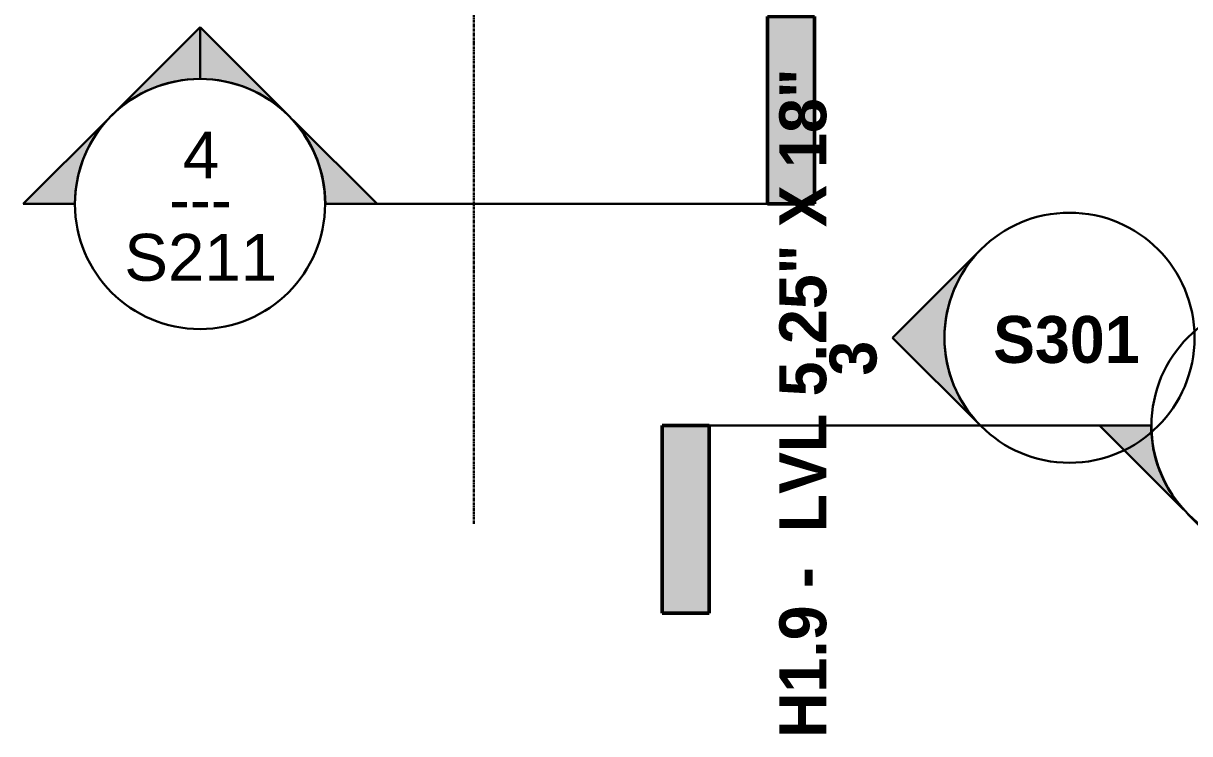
# Model space of a CAD drawing. Header units: inches. Extents: x -4126 to 627, y 9773 to 12338.
# Drawn here: x -981.1 to -757.2, y 11386.1 to 11522.5 of the extents above; entities that cross this region are included whole.
import ezdxf

# ---------------------------------------------------------------- set-up
doc = ezdxf.new("R2010")
doc.units = ezdxf.units.IN
doc.header["$MEASUREMENT"] = 0
doc.linetypes.add('Grid Line 1_2_', pattern=[0.875, 0.5, -0.125, 0.125, -0.125])
for name, color, linetype, lineweight in [('G-ANNO-SYMB', 111, 'Continuous', 30), ('S-BEAM-IDEN', 2, 'Continuous', 30), ('S-GRID', 1, 'Continuous', 9)]:
    doc.layers.add(name, color=color, linetype=linetype, lineweight=lineweight)
doc.styles.add('Arial_1', font='arial.ttf', dxfattribs={"height": 9})
doc.styles.add('Century Gothic', font='', dxfattribs={"height": 9})
doc.styles.add('Century Gothic_B', font='', dxfattribs={"height": 9})
doc.styles.get('Century Gothic').set_extended_font_data('Century Gothic')
doc.styles.get('Century Gothic_B').set_extended_font_data('Century Gothic', bold=True)

# ---------------------------------------------------------------- blocks, each defined once
blk = doc.blocks.new('Drafting View - 3_32_ x 3_8_-1738294-FRAMING PLAN - 2ND FLOOR AT RAMP')
at = {"layer": 'G-ANNO-SYMB', "lineweight": 9}
blk.add_hatch(color=256, dxfattribs=at).paths.add_polyline_path([(0, 0.375), (0, 0), (-0.09375, 0), (-0.09375, 0.375)], flags=0)
at = {"layer": 'G-ANNO-SYMB', "lineweight": 50}
for p, q in [((0, 0.375), (-0.09375, 0.375)), ((-0.09375, 0.375), (-0.09375, 0)), ((0, 0), (0, 0.375)), ((-0.09375, 0), (0, 0))]:
    blk.add_line(p, q, dxfattribs=at)
blk = doc.blocks.new('Drafting View - Section Head - Filled-1738293-FRAMING PLAN - 2ND FLOOR AT RAMP')
at = {"layer": 'G-ANNO-SYMB', "lineweight": 9}
h = blk.add_hatch(color=256, dxfattribs=at)
edge = h.paths.add_edge_path(flags=0)
edge.add_line((-0.4268, 0.1768), (-0.25, 0.3536))
edge.add_line((-0.25, 0.3536), (-0.25, 0.25))
edge.add_arc((-0.25, 0), 0.25, 90, 135)
h = blk.add_hatch(color=256, dxfattribs=at)
edge = h.paths.add_edge_path(flags=0)
edge.add_arc((-0.25, 0), 0.25, 45, 90)
edge.add_line((-0.25, 0.25), (-0.25, 0.3536))
edge.add_line((-0.25, 0.3536), (-0.0732, 0.1768))
h = blk.add_hatch(color=256, dxfattribs=at)
edge = h.paths.add_edge_path(flags=0)
edge.add_arc((-0.25, 0), 0.2503, 137.9216, 180)
edge.add_line((-0.5003, 0), (-0.6036, 0))
edge.add_line((-0.6036, 0), (-0.4358, 0.1678))
h = blk.add_hatch(color=256, dxfattribs=at)
edge = h.paths.add_edge_path(flags=0)
edge.add_line((-0.0642, 0.1678), (0.1036, 0))
edge.add_line((0.1036, 0), (0.0003, 0))
edge.add_arc((-0.25, 0), 0.2503, 0, 42.0784)
at = {"layer": 'G-ANNO-SYMB'}
for p, q in [((-0.25, 0.3536), (-0.4268, 0.1768)), ((-0.25, 0.25), (-0.25, 0.3536)), ((-0.0732, 0.1768), (-0.25, 0.3536)), ((-0.25, 0.3536), (-0.25, 0.25)), ((-0.4358, 0.1678), (-0.6036, 0)), ((0.1036, 0), (-0.0642, 0.1678)), ((-0.6036, 0), (-0.5003, 0)), ((0.0003, 0), (0.1036, 0))]:
    blk.add_line(p, q, dxfattribs=at)
for centre, radius, start, end in [((-0.2503, 0), 0.25, 360, 180), ((-0.25, 0), 0.25, 90, 135), ((-0.25, 0), 0.25, 45, 90), ((-0.25, 0), 0.2503, 137.9216, 180), ((-0.25, 0), 0.2503, 0, 42.0784), ((-0.2503, 0), 0.25, 180, 360)]:
    blk.add_arc(centre, radius, start, end, dxfattribs=at)
blk = doc.blocks.new('Elevation - Filled Arrow-1738296-FRAMING PLAN - 2ND FLOOR AT RAMP')
at = {"layer": 'G-ANNO-SYMB'}
for start, end in [(360, 180), (180, 360)]:
    blk.add_arc((0, 0), 0.25, start, end, dxfattribs=at)
blk = doc.blocks.new('Elevation - Filled Arrow-1738116-FRAMING PLAN - 2ND FLOOR AT RAMP')
at = {"layer": 'G-ANNO-SYMB', "lineweight": 9}
h = blk.add_hatch(color=256, dxfattribs=at)
edge = h.paths.add_edge_path(flags=0)
edge.add_line((0, 0.3536), (0.1768, 0.1768))
edge.add_arc((0, 0), 0.25, 45, 135)
edge.add_line((-0.1768, 0.1768), (0, 0.3536))
at = {"layer": 'G-ANNO-SYMB'}
for p, q in [((0, 0.3536), (-0.1768, 0.1768)), ((0.1768, 0.1768), (0, 0.3536))]:
    blk.add_line(p, q, dxfattribs=at)
blk.add_arc((0, 0), 0.25, 45, 135, dxfattribs=at)

msp = doc.modelspace()

# ---------------------------------------------------------------- linework, layer by layer
at = {"layer": 'G-ANNO-SYMB'}
for p, q in [((-838.254, 11487.789), (-923.121, 11487.789)), ((-764.579, 11445.253), (-849.446, 11445.253))]:
    msp.add_line(p, q, dxfattribs=at)
at = {"layer": 'S-GRID', "linetype": 'Grid Line 1_2_', "lineweight": 30}
msp.add_line((-894.6, 11426.439), (-894.6, 11943.939), dxfattribs=at)

# ---------------------------------------------------------------- block references
at = {"layer": 'G-ANNO-SYMB', "extrusion": (0, 0, -1), "xscale": 95.99999999999994, "yscale": 95.99999999999994, "zscale": 95.99999999999994}
msp.add_blockref('Drafting View - 3_32_ x 3_8_-1738294-FRAMING PLAN - 2ND FLOOR AT RAMP', (838.254, 11487.789), dxfattribs=at)
at = {"layer": 'G-ANNO-SYMB', "xscale": 95.99999999999994, "yscale": 95.99999999999994, "zscale": 95.99999999999994}
for name, p in [('Drafting View - Section Head - Filled-1738293-FRAMING PLAN - 2ND FLOOR AT RAMP', (-923.121, 11487.789)), ('Elevation - Filled Arrow-1738296-FRAMING PLAN - 2ND FLOOR AT RAMP', (-780.283, 11462.12))]:
    msp.add_blockref(name, p, dxfattribs=at)
for name, p, rotation in [('Elevation - Filled Arrow-1738116-FRAMING PLAN - 2ND FLOOR AT RAMP', (-780.283, 11462.12), 90.00000000001498), ('Drafting View - Section Head - Filled-1738293-FRAMING PLAN - 2ND FLOOR AT RAMP', (-764.579, 11445.253), 180)]:
    msp.add_blockref(name, p, dxfattribs=dict(at, rotation=rotation))
at = {"layer": 'G-ANNO-SYMB', "extrusion": (0, 0, -1), "xscale": 95.99999999999994, "yscale": 95.99999999999994, "zscale": 95.99999999999994, "rotation": 180}
msp.add_blockref('Drafting View - 3_32_ x 3_8_-1738294-FRAMING PLAN - 2ND FLOOR AT RAMP', (849.446, 11445.253), dxfattribs=at)

# ---------------------------------------------------------------- texts
at = {"layer": 'G-ANNO-SYMB', "lineweight": 9, "char_height": 9, "attachment_point": 1}
for s, insert, width, style in [('4', (-950.442, 11501.698), 8.484, 'Arial_1'), ('---', (-953.093, 11493.191), 15.453, 'Century Gothic'), ('S211', (-961.686, 11482.062), 35.754, 'Arial_1'), ('S301', (-794.941, 11466.294), 34.542, 'Century Gothic_B')]:
    msp.add_mtext(s, dxfattribs=dict(at, insert=insert, width=width, style=style))
at = {"layer": 'G-ANNO-SYMB', "lineweight": 9, "insert": (-826.333, 11454.843), "char_height": 9, "width": 8.787, "attachment_point": 1, "rotation": 90, "style": 'Century Gothic_B'}
msp.add_mtext('\\fCentury Gothic|b1|i0|c0|p34|;3', dxfattribs=at)
at = {"layer": 'S-BEAM-IDEN', "lineweight": 9, "insert": (-835.968, 11385.335), "char_height": 9, "width": 158.166, "attachment_point": 1, "rotation": 90, "style": 'Century Gothic_B'}
msp.add_mtext('H1.9 -  LVL 5.25" X 18"', dxfattribs=at)

doc.saveas('drawing.dxf')
